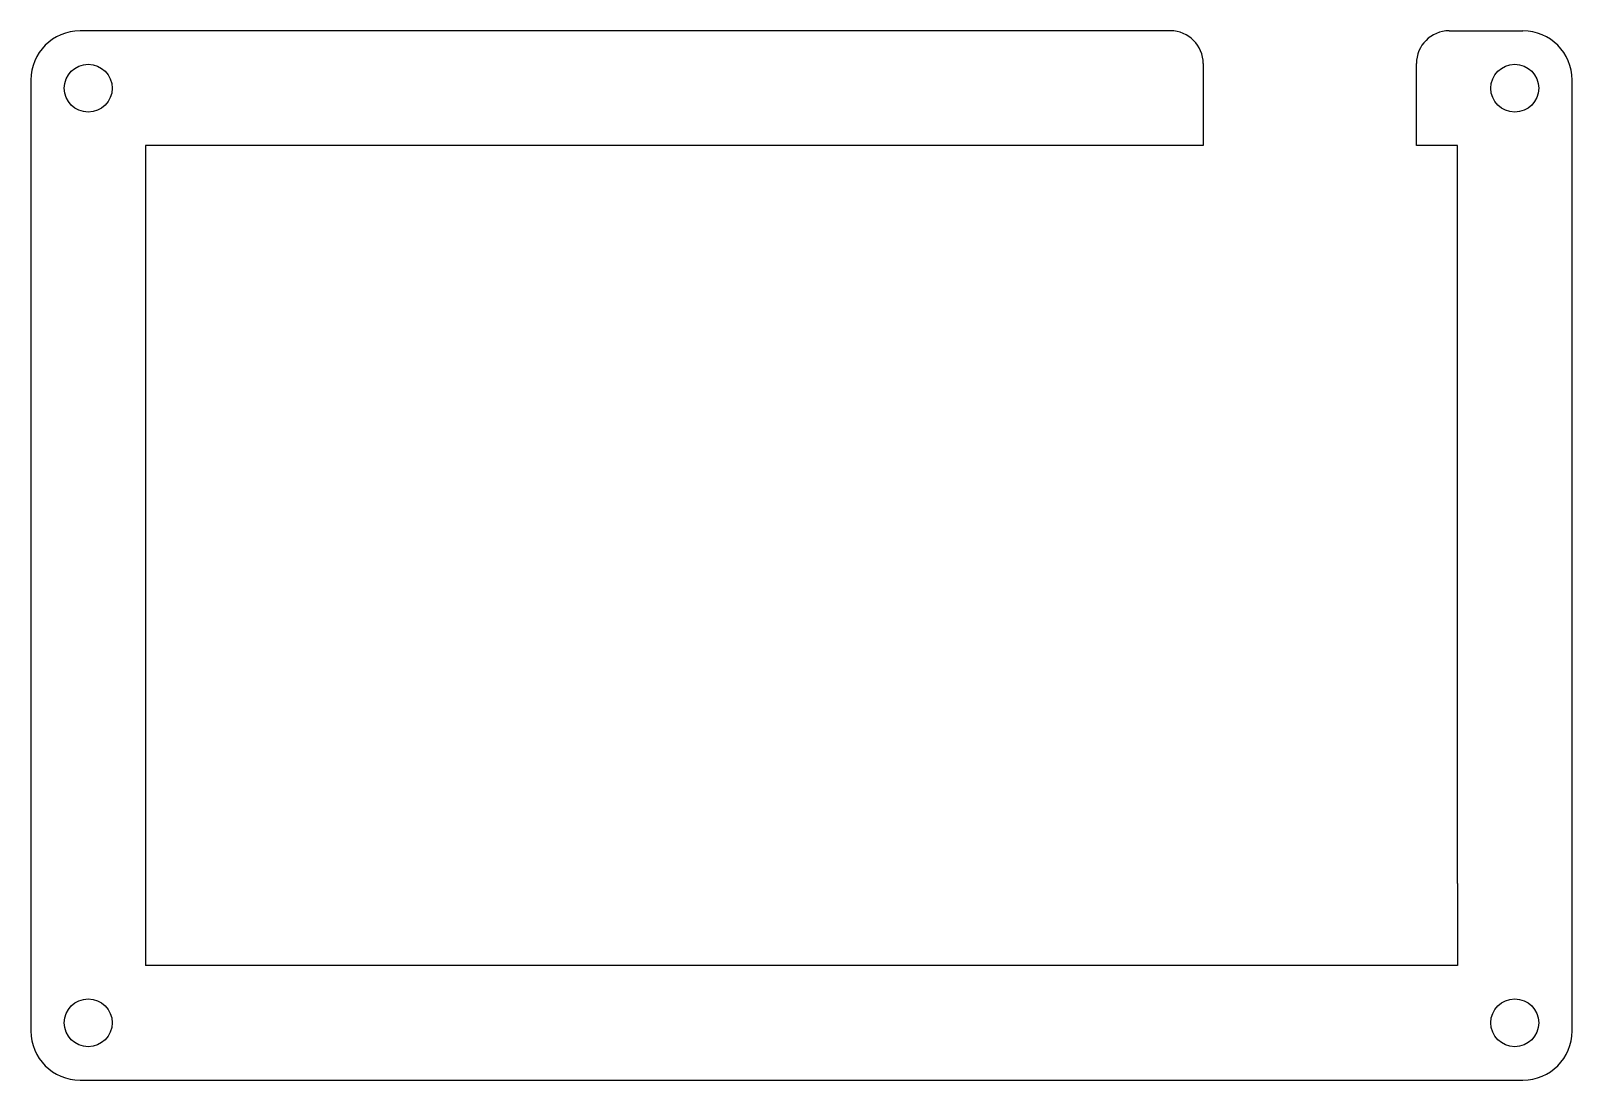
# Model space of a CAD drawing. Extents: x 3 to 97, y 3 to 67.
import ezdxf

# ---------------------------------------------------------------- set-up
doc = ezdxf.new("R2010")
doc.units = 0
doc.header["$MEASUREMENT"] = 0

msp = doc.modelspace()

# ---------------------------------------------------------------- linework, layer by layer
at = {"linetype": 'Continuous'}
for p, q in [((72.5, 67), (6, 67)), ((89.5, 67), (94, 67)), ((74.5, 65), (74.5, 62)), ((87.5, 60), (87.5, 65)), ((3, 64), (3, 6)), ((97, 6), (97, 64)), ((74.5, 62), (74.5, 60)), ((10, 60), (10, 10)), ((72.5, 60), (10, 60)), ((74.5, 60), (72.5, 60)), ((90, 15), (90, 60)), ((90, 15), (90, 10)), ((90, 10), (10, 10)), ((6, 3), (94, 3))]:
    msp.add_line(p, q, dxfattribs=at)
msp.add_lwpolyline([(90, 60), (87.5, 60)], dxfattribs=at)
for centre in [(6.5, 63.5), (93.5, 63.5), (6.5, 6.5), (93.5, 6.5)]:
    msp.add_circle(centre, 1.46, dxfattribs=at)
for centre, radius, start, end in [((6, 64), 3, 90, 180), ((72.5, 65), 2, 0, 90), ((89.5, 65), 2, 90, 180), ((94, 64), 3, 0, 90), ((6, 6), 3, 180, 270), ((94, 6), 3, 270, 0)]:
    msp.add_arc(centre, radius, start, end, dxfattribs=at)

doc.saveas('drawing.dxf')
